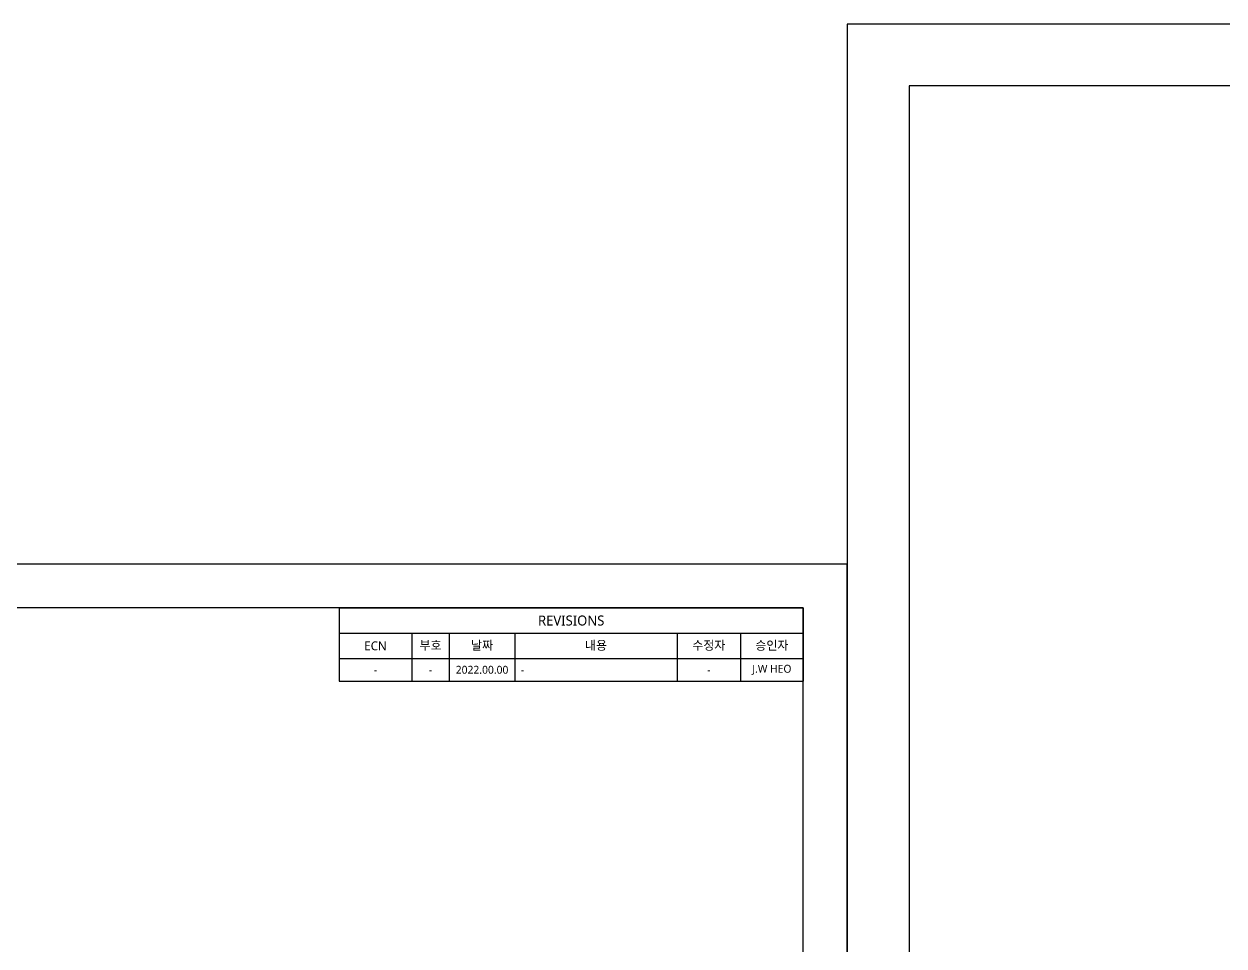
# Model space of a CAD drawing. Header units: millimetres. Extents: x 0 to 4378, y 0 to 2376.
# Drawn here: x 3596.5 to 3869.8, y 210 to 420 of the extents above; entities that cross this region are included whole.
import ezdxf
from ezdxf.enums import TextEntityAlignment as Align

# ---------------------------------------------------------------- set-up
doc = ezdxf.new("R2010")
doc.units = ezdxf.units.MM
doc.header["$LTSCALE"] = 0.2
doc.layers.add('05_Section Line', color=3, linetype='Continuous')
doc.styles.add('Rainbow-2.5 Style', font='malgunsl.ttf')
doc.styles.add('Rainbow-4.0 Style', font='malgunsl.ttf')

# ---------------------------------------------------------------- blocks, each defined once
blk = doc.blocks.new('A$C04cd0c3c1123')
blk.add_lwpolyline([(0, 0), (420, 0), (420, 297), (0, 297)], close=True)
at = {"layer": '05_Section Line', "linetype": 'Continuous'}
blk.add_lwpolyline([(410, 10), (410, 287), (10, 287), (10, 10)], close=True, dxfattribs=at)
at = {"linetype": 'Continuous', "style": 'Rainbow-2.5 Style'}
for tag, p in [('PART_NAME', (371.5, 54.62)), ('DRAWING_NO', (364.5, 45.87)), ('REV', (401.25, 45.87)), ('제도', (383.75, 37.06)), ('DATE_1', (401.25, 37.06)), ('SCALE', (340, 34.5)), ('MATERIAL', (361, 34.5)), ('검도', (383.75, 30.06)), ('DATE_2', (401.25, 30.06)), ('승인', (383.75, 23.06)), ('DATE_3', (401.25, 23.06)), ('REFERENCE', (361, 20.5)), ('PAGE', (383.75, 16.12))]:
    blk.add_attdef(tag, text='', height=2.5, dxfattribs=at).set_placement(p, align=Align.MIDDLE_CENTER)
blk = doc.blocks.new('*T133')
at = {"color": 2, "transparency": 16777216}
for p, q in [((0, 0), (105.7, 0)), ((0, 0), (0, -16.67)), ((105.7, 0), (105.7, -16.67)), ((0, -5.77), (105.7, -5.77)), ((16.54, -5.77), (16.54, -16.67)), ((25.09, -5.77), (25.09, -16.67)), ((40.01, -5.77), (40.01, -16.67)), ((76.99, -5.77), (76.99, -16.67)), ((91.41, -5.77), (91.41, -16.67)), ((0, -11.54), (105.7, -11.54)), ((0, -16.67), (105.7, -16.67))]:
    blk.add_line(p, q, dxfattribs=at)
at = {"transparency": 16777216, "insert": (52.85, -2.88), "char_height": 2.277, "width": 102.9679, "attachment_point": 5, "style": 'Rainbow-2.5 Style'}
blk.add_mtext('REVISIONS', dxfattribs=at)
at = {"color": 7, "transparency": 16777216, "char_height": 2, "attachment_point": 5, "style": 'Rainbow-2.5 Style'}
for s, insert, width in [('ECN', (8.27, -8.65), 13.8104), ('부호', (20.82, -8.65), 5.8198), ('날짜', (32.55, -8.65), 12.1814), ('내용', (58.5, -8.65), 34.2539), ('수정자', (84.2, -8.65), 11.6854), ('승인자', (98.56, -8.65), 11.5568)]:
    blk.add_mtext(s, dxfattribs=dict(at, insert=insert, width=width))
at = {"color": 4, "transparency": 16777216, "char_height": 1.8, "style": 'Rainbow-2.5 Style'}
for s, insert, width, attachment_point in [('2022.00.00', (32.55, -14.1), 12.1814, 5), ('J.W HEO', (98.56, -14.1), 11.5568, 5), ('-', (8.27, -14.1), 13.8104, 5), ('-', (20.82, -14.1), 5.8198, 5), ('-', (41.37, -14.1), 34.2539, 4), ('-', (84.2, -14.1), 11.6854, 5)]:
    blk.add_mtext(s, dxfattribs=dict(at, insert=insert, width=width, attachment_point=attachment_point))
blk = doc.blocks.new('A$C5c51ae111123')
blk.add_lwpolyline([(0, 0), (594, 0), (594, 420), (0, 420)], close=True)
at = {"layer": '05_Section Line', "linetype": 'Continuous'}
blk.add_lwpolyline([(579.86, 14.14), (579.86, 405.9), (14.14, 405.9), (14.14, 14.14)], close=True, dxfattribs=at)
at = {"linetype": 'Continuous', "style": 'Rainbow-4.0 Style'}
for tag, p in [('PART_NAME', (525.41, 77.26)), ('DRAWING_NO', (515.51, 64.88)), ('REV', (567.48, 64.88)), ('제도', (542.73, 52.41)), ('DATE_1', (567.48, 52.41)), ('SCALE', (480.86, 48.79)), ('MATERIAL', (510.56, 48.79)), ('검도', (542.73, 42.51)), ('DATE_2', (567.48, 42.51)), ('승인', (542.73, 32.61)), ('DATE_3', (567.48, 32.61)), ('REFERENCE', (510.56, 28.99)), ('PAGE', (542.73, 22.81))]:
    blk.add_attdef(tag, text='', height=3.54, dxfattribs=at).set_placement(p, align=Align.MIDDLE_CENTER)

msp = doc.modelspace()

# ---------------------------------------------------------------- block references
for name, p in [('A$C5c51ae111123', (3784, 0)), ('A$C04cd0c3c1123', (3364, 0)), ('*T133', (3668.3, 287))]:
    msp.add_blockref(name, p)

doc.saveas('drawing.dxf')
